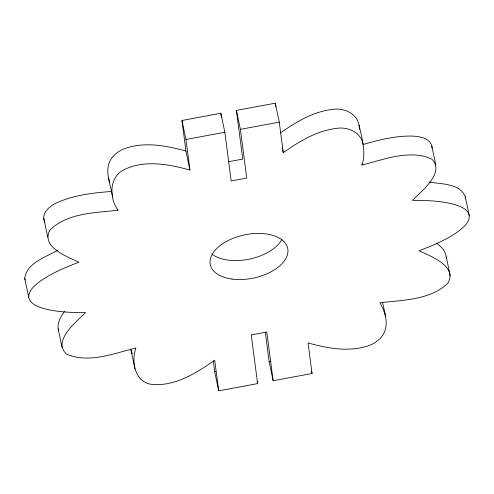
<?xml version="1.0" encoding="UTF-8"?>
<svg xmlns="http://www.w3.org/2000/svg" width="494" height="494" viewBox="0 0 494 494"><rect width="100%" height="100%" fill="white"/><g stroke="black" fill="none" stroke-linecap="round" stroke-linejoin="round"><path stroke-width="0.74" d="M44.75 222.133C40.638 213.241 49.838 205.739 57.137 202.639C74.254 194.951 93.236 192.858 111.761 191.45M382.529 302.198C384.548 312.69 389.433 325.101 382.831 335.074C379.404 340.366 373.828 343.843 367.987 345.924C348.443 352.21 327.318 348.369 308.052 342.904L312.041 373.507L273.145 380.72L266.797 332.024L251.261 334.907L257.609 383.603L218.706 390.816L214.717 360.212C196.661 372.828 175.845 386.141 152.887 384.505C135.146 383.27 130.867 361.997 135.906 347.967C114.009 353.389 88.321 363.899 66.332 353.982C52.308 340.335 76.885 321.606 85.542 312.603C71.482 312.603 57.218 312.189 43.571 308.491C37.785 306.62 30.128 304.106 28.732 297.332C28.411 290.182 34.981 285.279 40.033 281.321C51.919 272.966 65.455 267.334 78.972 262.203C67.592 256.849 40.23 246.889 50.147 229.735C67.857 212.834 95.039 212.877 117.967 210.271L117.714 209.086M446.224 258.226C446.57 251.971 441.593 247.037 437.011 243.499M429.039 182.045C440.839 184.126 460.112 183.231 465.268 196.668L469.269 215.643C469.59 222.788 463.014 227.691 457.969 231.655C446.076 240.004 432.546 245.635 419.023 250.767C430.41 256.127 457.771 266.081 447.854 283.235C430.144 300.136 402.962 300.093 380.034 302.705L383.369 309.516L385.45 316.067M469.269 215.643C467.867 208.863 460.21 206.35 454.424 204.479C440.784 200.786 426.513 200.366 412.459 200.366C421.11 191.369 445.693 172.634 431.663 158.994C409.674 149.071 383.986 159.581 362.09 165.002C366.221 151.775 361.948 138.153 359.045 125.198C356.903 113.151 343.663 107.606 332.561 109.384C313.264 111.669 295.98 121.919 280.419 132.972M64.442 311.51C60.892 316.531 57.174 322.483 58.169 328.905L62.164 347.875M282.778 150.392L283.278 152.763C299.16 141.364 316.79 130.712 336.562 128.354C347.665 126.575 360.898 132.12 363.041 144.168M57.458 250.396C45.905 257.09 26.577 262.956 24.731 278.357L28.732 297.332M363.09 144.501C378.83 139.919 395.033 135.899 411.527 136.048C418.961 136.35 429.589 137.53 431.836 146.125L435.832 165.095M117.967 210.271C109.081 197.575 108.902 176.469 124.846 169.312C145.285 159.692 169.078 164.298 189.943 170.072L185.948 151.096L181.959 120.493L220.855 113.28L224.856 132.25L231.198 180.946L246.734 178.068L240.393 129.366L236.391 110.397L275.294 103.184L279.289 122.154L283.278 152.763M189.943 170.072L185.954 139.462L224.856 132.25M240.393 129.366L279.289 122.154M228.679 161.705L242.739 159.093L236.391 110.397M218.706 390.816L214.711 371.846L215.927 371.618M273.145 380.72L269.144 361.75L270.971 361.41M185.948 151.096C165.842 145.464 143.396 141.259 123.309 149.145C117.72 151.584 112.607 155.598 109.915 161.174C104.481 172.684 111.101 185.367 112.546 196.908M132.306 353.778L130.959 349.832L134.955 368.802M109.909 182.496L108.55 177.933M58.169 328.905L58.73 330.721M24.731 278.357L25.132 279.975M446.273 256.936L450.275 275.911M361.843 163.817L362.09 165.002M282.278 148.021L282.531 149.207M311.541 371.136L312.041 373.507M257.146 381.411L257.609 383.603M181.959 120.493L185.954 139.462M43.725 218.089L47.727 237.064M359.045 125.198L359.694 129.428M275.294 103.184L275.708 106.371M265.278 332.073L269.144 361.75M220.855 113.28L221.349 117.084M213.297 361.003L214.711 371.846M431.836 146.125L432.046 148.138M465.268 196.668L465.305 198.353M281.889 239.46A39.557 22.063 -11.9 0 1 249.316 259.152A39.557 22.063 -11.9 0 1 211.784 253.984M232.038 279.079A39.557 22.063 -11.9 0 0 287.866 249.279A39.557 22.063 -11.9 0 0 227.092 241.103A39.557 22.063 -11.9 0 0 232.038 279.079"/></g></svg>
